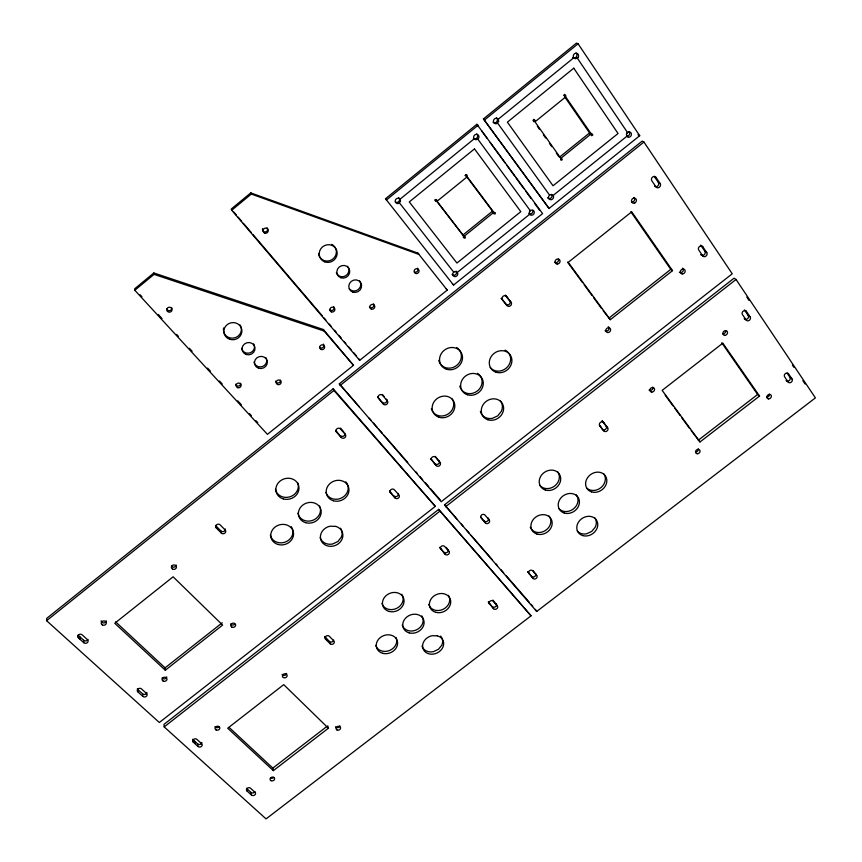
<?xml version="1.0" encoding="UTF-8"?>
<svg xmlns="http://www.w3.org/2000/svg" width="862" height="862" viewBox="0 0 862 862"><rect width="100%" height="100%" fill="white"/><g stroke="black" fill="none" stroke-linecap="round" stroke-linejoin="round"><path stroke-width="1.29" d="M83.689 642.653L78.442 637.891A2.543 2.155 -5.5 0 1 78.614 634.831A2.543 2.155 -5.5 0 1 82.202 634.885L87.439 639.658A2.543 2.144 -5.8 0 1 87.267 642.696A2.543 2.144 -5.8 0 1 83.689 642.653L83.7 640.294L78.464 635.531A2.532 2.155 -5.4 0 1 78.086 635.078M80.015 639.324L80.037 636.964M78.442 637.891L78.464 635.531M46.602 620.694L46.72 618.366L333.174 388.773L435.299 506.371L159.33 722.507L46.602 620.694L333.928 390.464L333.174 388.773M466.17 174.469L465.792 176.279L467.032 176.387L467.226 175.115L465.986 174.997M492.579 211.804L492.665 212.666M533.341 120.497L533.772 121.693L534.946 121.143L534.526 119.958L533.212 120.637M533.503 120.249L533.427 119.333L534.871 120.238M589.511 134.063L590.125 133.104M435.838 199.488L434.674 200.016L435.795 201.169L437.023 200.167L435.612 199.639L435.795 201.169M564.179 95.423L564.244 94.324M464.262 236.49L463.95 238.009L465.168 238.117L465.361 236.878L464.144 236.781M494.152 212.397L493.948 213.851L495.154 213.948L495.359 212.709L494.142 212.602M590.858 134.612L590.761 133.06M153.835 272.974L134.655 288.813L134.817 290.268L267.425 434.351L353.485 365.316L323.379 329.51L153.835 272.974L154.05 274.375L134.817 290.268M250.777 192.894L231.242 209.024L231.716 210.242L359.68 360.338L447.227 290.106L417.93 253.126L250.777 192.894L251.305 194.058L418.975 254.43L417.93 253.126M231.716 210.242L251.305 194.058M453.541 285.053L385.519 198.756L476.869 124.29L542.618 213.593L453.541 285.053L452.399 283.673M483.453 118.924L576.462 43.1L578.068 43.768L639.701 135.711L549.04 208.442L483.453 118.924L549.04 208.442M478.13 125.216L386.478 199.919L385.519 198.756M484.746 119.829L578.068 43.768M399.946 199.262L474.24 138.771M498.161 119.301L573.812 57.722M462.786 235.132L492.525 211.158L493.807 212.332L463.971 236.382L436.722 201.202M559.298 157.337L589.565 132.931L591.17 133.869L560.806 158.339L534.99 121.822L565.72 96.9L591.17 133.869M399.451 202.882L453.724 272.155A2.64 2.446 -42.9 0 0 454.199 276.476L455.502 276.573A2.64 2.446 -42.9 0 0 457.291 272.424L529.721 214.25M497.568 123.04L549.59 195.135A2.705 2.446 -53.1 0 0 549.945 199.596L551.238 199.715A2.705 2.446 -53.1 0 0 553.124 195.458L626.846 136.261M339.305 383.859L642.179 141.099L643.936 142.047L732.237 273.804L441.204 501.738L339.305 383.859L359.486 407.047M340.081 385.529L643.936 142.047M165.288 670.227L114.754 623.269L173.122 576.807L222.622 625.069L165.288 670.227L165.062 667.834L222.224 622.795M608.723 318.261L670.776 269.364L672.543 270.657L610.296 319.694L603.174 310.708M438.639 509.41L163.974 724.392L164.189 726.903L266.056 818.9L531.035 615.824L438.639 509.41L531.035 615.824M444.523 504.809L734.101 278.167L736.04 279.471L815.398 397.888L536.692 611.481L444.523 504.809L456.882 519.021M164.189 726.903L439.663 511.36M445.568 506.748L736.04 279.471M327.754 725.772L328.411 728.218L273.351 770.639L272.845 768.096L326.698 726.591M698.252 440.245L757.623 394.494L759.551 396.078L699.998 441.958L691.173 430.591M465.814 175.309L464.941 175.471M549.59 195.135L550.829 194.564L553.124 195.458M463.982 236.867L463.109 237.018M453.724 272.155L454.953 271.584L457.291 272.424M154.05 274.375L324.112 331.04L353.485 365.316M637.945 134.784L639.701 135.711M656.014 177.41L654.236 176.365L658.374 182.485L660.152 183.541A2.705 2.36 -54.4 0 1 659.408 187.194A2.705 2.36 -54.4 0 1 655.971 186.871L651.823 180.751A2.705 2.37 -54.8 0 1 652.566 177.076A2.705 2.37 -54.8 0 1 656.014 177.41L660.152 183.541M700.569 245.142A2.618 2.252 -50.7 0 1 700.968 245.573L702.832 246.801L706.754 252.609A2.618 2.241 -50.3 0 1 705.978 256.089A2.618 2.241 -50.3 0 1 702.67 255.82L700.806 254.57M700.968 245.573L704.879 251.359L706.754 252.609M750.145 316.914L746.427 311.408L744.477 310.018L748.194 315.514L750.145 316.914A2.543 2.133 -47.4 0 1 749.358 320.255A2.543 2.133 -47.4 0 1 746.158 320.017L744.208 318.606A2.532 2.133 -47.4 0 0 747.408 318.843A2.532 2.133 -47.4 0 0 748.194 315.514M787.2 373.278L790.012 377.459L792.038 379A2.467 2.036 -45.1 0 1 791.23 382.189A2.467 2.036 -45.1 0 1 788.137 382.006L786.122 380.454M137.349 688.964A2.457 2.058 -9.2 0 0 137.704 689.395L142.661 693.899L142.823 696.367A2.457 2.047 -9.5 0 0 146.281 696.377A2.457 2.047 -9.5 0 0 146.508 693.468L141.53 688.932A2.467 2.058 -9.2 0 0 138.071 688.91A2.467 2.058 -9.2 0 0 137.845 691.841L142.823 696.367M192.668 739.273A2.381 1.961 -12.2 0 0 193.013 739.682L197.732 743.971L198.044 746.503A2.392 1.961 -12.5 0 0 201.374 746.503A2.392 1.961 -12.5 0 0 201.654 743.701L196.924 739.391A2.392 1.961 -12.2 0 0 193.573 739.402A2.392 1.961 -12.2 0 0 193.303 742.204L198.044 746.503M251.488 795.044L251.036 792.437L246.543 788.353L246.985 790.96L251.488 795.044A2.317 1.864 -14.9 0 0 254.71 795.012A2.317 1.864 -14.9 0 0 255.023 792.318L250.53 788.224A2.327 1.875 -14.7 0 0 247.286 788.256A2.327 1.875 -14.7 0 0 246.985 790.96M273.351 770.639L227.697 728.218L283.727 684.643L328.411 728.218M115.648 621.858L165.062 667.834M229.238 727.528L272.845 768.096M215.565 525.432A2.532 2.241 -12.1 0 0 215.92 525.917L220.898 530.981L221.308 533.05A2.532 2.241 -12.5 0 0 224.853 533.158A2.532 2.241 -12.5 0 0 225.165 529.979L220.176 524.893A2.532 2.252 -12.1 0 0 216.61 524.775A2.532 2.252 -12.1 0 0 216.308 527.975L221.308 533.05M324.618 636.458A2.392 2.036 -18.7 0 0 324.942 636.889L329.424 641.457L330.114 643.742A2.392 2.026 -19 0 0 333.422 643.785A2.392 2.026 -19 0 0 333.809 640.865L329.316 636.275A2.392 2.036 -18.8 0 0 325.998 636.221A2.392 2.036 -18.8 0 0 325.61 639.162L330.114 643.742M506.996 305.525L501.264 298.36L506.996 305.525A2.597 2.36 -42.7 0 0 510.466 305.773A2.597 2.36 -42.7 0 0 511.058 302.282L505.326 295.116L509.69 300.924M506.662 296.84L507.955 298.252M140.129 294.761L141.95 296.743M158.371 314.576L162.013 318.541M176.602 334.402L178.423 336.385M189.371 348.28L192.107 351.254M207.613 368.106L210.339 371.08M219.465 380.993L222.202 383.967M237.696 400.819L241.349 404.784M249.549 413.695L251.381 415.678M255.939 420.634L257.76 422.617M511.058 302.282L509.765 300.87A2.597 2.349 -42.8 0 1 509.173 304.351A2.597 2.349 -42.8 0 1 505.703 304.103M336.525 432.131L341.287 437.497A2.543 2.306 -23.2 0 0 344.8 437.659A2.543 2.306 -23.2 0 0 345.231 434.351L340.468 428.974A2.543 2.317 -22.9 0 0 336.945 428.802A2.543 2.317 -22.9 0 0 336.525 432.131L335.771 430.343L341.287 437.497M390.497 492.827L395.022 497.913A2.467 2.187 -25.4 0 0 398.416 498.042A2.467 2.187 -25.4 0 0 398.88 494.874L394.365 489.778A2.478 2.198 -25.2 0 0 390.96 489.648A2.478 2.198 -25.2 0 0 390.497 492.827L389.613 490.909L395.022 497.913M445.126 554.244L439.825 547.381L445.126 554.244A2.414 2.08 -26.7 0 0 448.412 554.341A2.414 2.08 -26.7 0 0 448.908 551.303L446.16 547.338M493.57 608.712L488.366 601.988L493.57 608.712A2.349 1.972 -27.6 0 0 496.749 608.777A2.349 1.972 -27.6 0 0 497.277 605.867L492.881 600.06M607.645 427.8L602.15 420.915L607.645 427.8A2.467 2.123 -38.6 0 1 606.988 430.989A2.467 2.123 -38.6 0 1 603.756 430.828L599.456 425.494L600.954 427.207M603.346 422.466L604.844 424.169M448.908 551.303L444.62 546.476A2.414 2.09 -26.6 0 0 441.333 546.368A2.414 2.09 -26.6 0 0 440.838 549.417M497.277 605.867L493.204 601.277A2.36 1.983 -27.5 0 0 490.015 601.202A2.36 1.983 -27.5 0 0 489.497 604.133M340.501 428.091L343.669 431.668M333.928 390.464L435.299 506.371M369.13 418.135L370.886 420.15M373.515 423.177L377.028 427.207M378.774 429.233L382.286 433.263M384.043 435.278L407.726 462.506M415.613 471.579L417.37 473.594M419.999 476.621L422.628 479.649M425.268 482.666L428.77 486.707M430.526 488.722L440.17 499.809M461.299 524.096L463.056 526.122M466.59 530.184L469.24 533.233M471.008 535.259L492.191 559.621M495.725 563.673L497.493 565.709M501.016 569.76L503.667 572.81M506.317 575.859L529.268 602.247M531.035 604.273L532.802 606.298M377.739 396.865L383.31 404.019A2.554 2.327 -28.1 0 0 386.822 404.213A2.554 2.327 -28.1 0 0 387.286 400.862L386.381 399.16A2.543 2.317 -28.1 0 1 385.907 402.511A2.543 2.317 -28.1 0 1 382.416 402.317M436.129 465.555L430.677 458.552L436.129 465.555A2.478 2.198 -29.1 0 0 439.512 465.706A2.478 2.198 -29.1 0 0 440.019 462.495L435.299 456.354M480.867 517.038L485.381 522.932A2.424 2.09 -29.7 0 0 488.646 523.04A2.424 2.09 -29.7 0 0 489.185 519.969L488.032 518.008A2.414 2.09 -29.7 0 1 487.493 521.079A2.414 2.09 -29.7 0 1 484.239 520.96M532.985 578.38L527.738 571.657L532.985 578.38A2.36 1.983 -30.1 0 0 536.142 578.467A2.36 1.983 -30.1 0 0 536.714 575.514L533.05 570.655M383.31 404.019L378.623 398.567A2.554 2.338 -27.9 0 1 379.086 395.195A2.554 2.338 -27.9 0 1 382.609 395.389L387.286 400.862M485.381 522.932L481.158 518.008A2.424 2.101 -29.7 0 1 481.696 514.926A2.424 2.101 -29.7 0 1 484.972 515.045L489.185 519.969M382.491 394.613L384.043 396.434M440.019 462.495L435.59 457.313A2.489 2.209 -29 0 0 432.196 457.162A2.489 2.209 -29 0 0 431.69 460.383M536.714 575.514L532.705 570.838A2.36 1.993 -30.1 0 0 529.537 570.752A2.36 1.993 -30.1 0 0 528.977 573.715M233.85 212.084L236.447 215.144M238.192 217.181L241.662 221.254M243.396 223.29L251.208 232.449M252.943 234.486L322.388 315.966M324.123 318.003L325.858 320.039M329.327 324.112L331.062 326.148M334.542 330.221L336.277 332.258M338.885 335.318L341.481 338.367M344.089 341.427L345.824 343.464M348.431 346.524L351.028 349.573M353.635 352.633L356.243 355.683M446.117 288.716L447.227 290.106M603.756 430.828L599.758 425.645A2.467 2.133 -38.7 0 1 600.405 422.445A2.467 2.133 -38.7 0 1 603.648 422.606M463.971 236.382L437.023 201.288L467.204 176.807L493.807 212.332M466.795 176.807L492.525 211.158M477.796 139.127L530.324 210.716M610.296 319.694L568.22 262.35L631.727 211.804L672.543 270.657M699.998 441.958L662.145 390.367L722.841 343.162L759.551 396.078M567.53 262.134L582.583 282.639M584.167 284.805L592.086 295.591M593.67 297.756L601.59 308.542M665.195 395.195L673.06 405.927M674.634 408.071L680.15 415.57M681.723 417.714L689.6 428.446M476.869 124.29L478.432 126.445M481.578 130.744L487.062 138.265M490.198 142.564L505.11 162.983M506.673 165.138L514.517 175.88M516.09 178.025L523.934 188.778M525.508 190.922L530.992 198.454M534.914 203.82L539.623 210.274M537.338 126.272L539.612 129.483M543.394 134.838L545.668 138.049M549.45 143.404L551.723 146.626M556.27 153.048L558.544 156.259M630.79 211.75L670.776 269.364M721.742 342.796L757.623 394.494M564.922 97.158L589.565 132.931M702.67 255.82L698.748 250.023A2.629 2.252 -50.6 0 1 699.513 246.521A2.629 2.252 -50.6 0 1 702.832 246.801M746.158 320.017L742.43 314.522A2.554 2.144 -47.6 0 1 743.216 311.171A2.554 2.144 -47.6 0 1 746.427 311.408M788.137 382.006L784.603 376.78A2.478 2.036 -45.2 0 1 785.401 373.58A2.478 2.036 -45.2 0 1 788.504 373.774L792.038 379M577.335 58.12L627.547 132.608M746.804 297.11L749.046 300.45M792.404 365.1L793.891 367.331M802.867 380.702L805.108 384.043M535.453 609.348L536.692 611.481M358.84 358.743L359.68 360.338M323.379 329.51L324.112 331.04M326.289 638.268L326.967 640.541M324.942 636.889L325.61 639.162M217.418 527.436L217.806 529.494M215.92 525.917L216.308 527.975M194.424 740.964L194.726 743.497M193.013 739.682L193.303 742.204M137.704 689.395L137.845 691.841M265.959 357.676A6.465 6.056 -16 0 1 262.501 366.501A6.465 6.056 -16 0 1 254.01 362.051M253.665 343.884A6.508 6.12 -14.4 0 1 250.206 352.795A6.508 6.12 -14.4 0 1 241.64 348.28M240.024 324.888A9.019 8.534 -11.9 0 1 235.671 337.527A9.019 8.534 -11.9 0 1 223.56 331.299M223.43 330.2A9.019 8.534 -11.9 0 1 223.646 327.937M280.527 380.185A2.5 2.327 -17.9 0 1 278.469 382.943A2.5 2.327 -17.9 0 1 275.614 381.123M323.379 344.11A2.511 2.349 -24.5 0 1 322.981 347.461A2.511 2.349 -24.5 0 1 319.49 347.246M240.617 383.267A2.521 2.338 -13.1 0 1 238.569 386.047A2.521 2.338 -13.1 0 1 235.671 384.215M171.732 307.723A2.618 2.478 -1 0 1 169.652 310.632A2.618 2.478 -1 0 1 166.592 308.671M359.411 280.656A6.508 6.163 -33.4 0 1 358.29 289.492A6.508 6.163 -33.4 0 1 349.304 288.845M347.558 266.283A6.551 6.239 -33.5 0 1 345.511 275.862A6.551 6.239 -33.5 0 1 336.331 272.64M331.795 244.366A9.073 8.706 -33.6 0 1 334.251 257.684A9.073 8.706 -33.6 0 1 320.405 257.975M319.748 257.07A9.073 8.706 -33.6 0 1 318.563 253.859M373.386 303.79A2.521 2.37 -33.2 0 1 372.944 307.195A2.521 2.37 -33.2 0 1 369.464 306.947M417.531 268.19A2.543 2.381 -40.9 0 1 414.579 272.09M333.572 306.527A2.532 2.392 -28.2 0 1 333.163 309.943A2.532 2.392 -28.2 0 1 329.65 309.706M267.08 227.762A2.618 2.554 -21.8 0 1 265.485 231.943A2.618 2.554 -21.8 0 1 262.619 228.559M557.498 471.589A11.206 9.665 -34.2 0 1 554.74 485.952A11.206 9.665 -34.2 0 1 539.817 485.338M603.594 473.615A11.141 9.504 -35.9 0 1 601.223 487.396A11.141 9.504 -35.9 0 1 586.817 488.14M548.986 515.896A11.044 9.439 -32.1 0 1 545.118 530.701A11.044 9.439 -32.1 0 1 530.27 527.285M594.564 517.545A10.98 9.277 -33.9 0 1 595.265 527.135L591.709 531.423L586.602 533.804A10.98 9.277 -33.9 0 1 577.195 530.938M576.225 494.81A11.087 9.471 -34 0 1 573.424 508.925A11.087 9.471 -34 0 1 558.695 508.375M401.757 594.252A11.012 9.417 -22.7 0 1 396.477 608.443A11.012 9.417 -22.7 0 1 381.952 603.454M421.798 615.888A10.904 9.234 -23.4 0 1 416.497 629.853A10.904 9.234 -23.4 0 1 402.198 624.993M448.391 595.297A10.926 9.277 -25.1 0 1 442.982 609.369A10.926 9.277 -25.1 0 1 428.748 604.424M395.96 637.427A10.883 9.18 -21.8 0 1 389.473 650.519A10.883 9.18 -21.8 0 1 375.778 645.466M440.644 636.091A10.786 9.051 -24 0 1 441.818 645.175L438.446 649.312L433.392 651.661A10.786 9.051 -24 0 1 421.971 646.037M606.126 426.087A2.457 2.112 -38.7 0 1 605.48 429.276A2.457 2.112 -38.7 0 1 602.247 429.104M333.605 640.057A2.381 2.026 -19 0 1 329.424 641.457M201.88 742.57A2.381 1.95 -12.5 0 1 197.732 743.971M790.012 377.459A2.467 2.026 -45.1 0 1 786.489 380.832M254.947 791.553A2.317 1.864 -14.9 0 1 251.036 792.437M535.453 573.456A2.349 1.983 -30.1 0 1 534.893 576.398A2.349 1.983 -30.1 0 1 531.735 576.312M496.124 603.734A2.338 1.972 -27.6 0 1 495.607 606.632A2.338 1.972 -27.6 0 1 492.439 606.568M448.165 549.73A2.403 2.069 -26.7 0 1 444.102 552.197M725.556 330.502A2.521 2.133 -46.4 0 1 722.776 333.874M652.793 387.146A2.478 2.123 -42 0 1 649.011 390.098M698.209 448.8A2.414 2.015 -40.3 0 1 695.548 451.99M769.324 394.042A2.457 2.026 -44.1 0 1 766.598 397.285M286.572 673.448A2.381 2.004 -16.3 0 1 282.079 674.429M339.876 725.782A2.317 1.907 -18.7 0 1 335.523 726.752M273.685 777.362A2.317 1.875 -15.7 0 1 270.496 778.084M219.013 726.72A2.381 1.972 -13.2 0 1 214.94 726.72M532.727 210.371A2.683 2.446 -51.5 0 1 528.708 213.593M476.708 133.912A2.78 2.575 -59.5 0 1 477.085 137.715A2.78 2.575 -59.5 0 1 473.389 138.351M398.524 197.581A2.715 2.575 -49.5 0 1 398.998 201.277A2.715 2.575 -49.5 0 1 395.292 201.934M456.127 271.077A2.629 2.435 -43 0 1 454.36 275.215L453.056 275.118A2.629 2.435 -43 0 1 452.033 274.375M628.861 131.498A2.758 2.435 -58.1 0 1 626.663 136.336M576.031 53.035A2.866 2.564 -64.9 0 1 576.301 56.957A2.866 2.564 -64.9 0 1 572.605 57.582M496.426 117.857A2.791 2.575 -61 0 1 496.792 121.682A2.791 2.575 -61 0 1 493.086 122.318M551.658 194.338A2.694 2.446 -53.1 0 1 549.773 198.583L548.491 198.465A2.694 2.446 -53.1 0 1 547.489 197.7M459.187 349.735A11.799 10.753 -35.6 0 1 454.64 366.759A11.799 10.753 -35.6 0 1 438.736 360.391M456.634 347.505A11.799 10.753 -35.6 0 1 458.444 348.927M505.1 350.123A11.734 10.549 -38.2 0 1 507.696 366.684A11.734 10.549 -38.2 0 1 490.176 367.449M452.184 398.912A11.626 10.484 -32.1 0 1 448.66 413.652A11.626 10.484 -32.1 0 1 433.338 412.467M432.702 411.605A11.626 10.484 -32.1 0 1 431.377 408.545M500.337 400.744A11.551 10.29 -34.9 0 1 501.393 411.239L497.74 415.861L492.353 418.361A11.551 10.29 -34.9 0 1 482.203 415.042M481.438 413.965A11.551 10.29 -34.9 0 1 480.382 411.422M479.983 375.52A11.68 10.516 -35.2 0 1 477.451 390.906A11.68 10.516 -35.2 0 1 461.687 390.012M461.051 389.139A11.68 10.516 -35.2 0 1 459.758 386.047M477.483 373.332A11.68 10.516 -35.2 0 1 479.261 374.722M297.605 482.537A11.626 10.43 -17.4 0 1 289.804 496.868A11.626 10.43 -17.4 0 1 275.452 489.196M319.576 505.983A11.497 10.215 -18.9 0 1 312.303 520.497A11.497 10.215 -18.9 0 1 297.907 513.105M345.802 481.793A11.508 10.279 -21.3 0 1 341.977 497.773A11.508 10.279 -21.3 0 1 325.911 492.439M291.291 526.66A11.486 10.15 -16.7 0 1 285.548 541.961A11.486 10.15 -16.7 0 1 270.356 534.946M340.565 528.212A11.368 10.01 -20.1 0 1 341.33 537.112L337.861 541.562L332.549 544.019A11.368 10.01 -20.1 0 1 320.136 537.683M658.374 182.485A2.694 2.36 -54.5 0 1 655.766 186.709M655.152 186.569A2.694 2.36 -54.5 0 1 654.624 186.257M225.294 528.945A2.521 2.23 -12.5 0 1 220.898 530.981M87.978 639.388A2.532 2.144 -5.8 0 1 83.7 640.294M502.546 299.76A2.608 2.37 -43 0 1 503.139 296.259A2.608 2.37 -43 0 1 506.619 296.517M704.879 251.359A2.608 2.241 -50.4 0 1 701.205 255.001M146.939 692.477A2.446 2.047 -9.5 0 1 142.661 693.899M438.984 460.664A2.478 2.198 -29.1 0 1 438.478 463.864A2.478 2.198 -29.1 0 1 435.105 463.713M398.276 493.43A2.467 2.187 -25.4 0 1 394.117 495.973M344.789 433.058A2.532 2.306 -23.2 0 1 340.522 435.687M633.893 197.441A2.683 2.36 -53.4 0 1 631.727 202.107M558.468 259.128A2.629 2.36 -47.8 0 1 554.514 262.274M608.249 326.687A2.554 2.241 -44.2 0 1 608.464 330.006A2.554 2.241 -44.2 0 1 605.07 330.663M682.607 268.157A2.597 2.241 -49.2 0 1 682.747 271.562A2.597 2.241 -49.2 0 1 679.353 272.198M176.193 565.073A2.532 2.209 -9.5 0 1 171.409 566.065M234.766 624.066A2.446 2.101 -13.5 0 1 230.574 623.991M166.743 676.885A2.446 2.058 -10.3 0 1 162.11 677.888M106.241 620.812A2.532 2.155 -6.4 0 1 103.58 622.935A2.532 2.155 -6.4 0 1 101.188 620.726M564.265 95.413L564.685 96.619L565.86 96.07L565.45 94.863L564.265 95.413M560.666 159.136L561.076 160.3L562.239 159.761L561.83 158.608L560.666 159.136M591.203 134.526L591.601 135.7L592.765 135.172L592.366 133.998L591.203 134.526M400.528 201.148L398.901 203.324A2.726 2.586 -49.4 0 1 395.669 202.441A2.726 2.586 -49.4 0 1 396.132 199.025A2.726 2.586 -49.4 0 1 399.526 198.723L400.528 201.148M498.689 121.262L497.008 123.492A2.801 2.586 -60.8 0 1 493.807 122.544A2.801 2.586 -60.8 0 1 494.368 119.031A2.801 2.586 -60.8 0 1 497.762 118.751L498.689 121.262M529.785 211.147L529.225 212.418L530.098 214.767A2.694 2.446 -51.4 0 0 534.246 212.849A2.694 2.446 -51.4 0 0 530.873 210.285L529.785 211.147M626.997 133.05L626.405 134.353L627.202 136.789A2.769 2.446 -58 0 0 631.383 134.86A2.769 2.446 -58 0 0 628.096 132.166L626.997 133.05M478.356 138.674L475.889 139.816L473.841 138.232A2.78 2.586 -59.3 0 1 474.951 134.838A2.78 2.586 -59.3 0 1 478.302 135.172A2.78 2.586 -59.3 0 1 478.356 138.674M577.906 57.668L575.417 58.81L573.424 57.151A2.866 2.575 -64.8 0 1 574.631 53.67A2.866 2.575 -64.8 0 1 577.949 54.047A2.866 2.575 -64.8 0 1 577.906 57.668M474.488 148.9L409.288 201.913L456.925 263.039L520.81 211.675L474.488 148.9M573.769 68.173L507.384 122.156L553.038 185.772L618.054 133.502L573.769 68.173M437.357 635.811L431.937 635.725A10.818 9.073 -24 0 0 423.695 650.077A10.818 9.073 -24 0 0 440.794 650.336A10.818 9.073 -24 0 0 437.357 635.811M335.835 526.402L330.038 526.208A11.4 10.032 -20.1 0 0 321.72 541.692A11.4 10.032 -20.1 0 0 340.016 542.306A11.4 10.032 -20.1 0 0 335.835 526.402M258.611 368.246A6.487 6.066 -16 0 0 267.263 361.275A6.487 6.066 -16 0 0 256.811 357.892A6.487 6.066 -16 0 0 258.611 368.246M246.263 354.497A6.519 6.131 -14.4 0 0 254.947 347.472A6.519 6.131 -14.4 0 0 244.409 344.035A6.519 6.131 -14.4 0 0 246.263 354.497M229.745 339.283A9.04 8.555 -12 0 0 241.78 329.543A9.04 8.555 -12 0 0 227.115 324.705A9.04 8.555 -12 0 0 229.745 339.283M167.444 311.333A2.629 2.489 -1.1 0 0 171.904 310.514A2.629 2.489 -1.1 0 0 168.93 307.26A2.629 2.489 -1.1 0 0 167.444 311.333M237.74 387.674A2.532 2.349 -13.1 0 0 241.091 384.958A2.532 2.349 -13.1 0 0 237.007 383.665A2.532 2.349 -13.1 0 0 237.74 387.674M321.246 349.509A2.511 2.349 -24.5 0 0 324.629 346.793A2.511 2.349 -24.5 0 0 320.621 345.468A2.511 2.349 -24.5 0 0 321.246 349.509M277.779 384.56A2.511 2.327 -18 0 0 281.131 381.855A2.511 2.327 -18 0 0 277.09 380.573A2.511 2.327 -18 0 0 277.779 384.56M352.763 292.078A6.53 6.185 -33.3 0 0 361.566 284.988A6.53 6.185 -33.3 0 0 351.254 281.378A6.53 6.185 -33.3 0 0 352.763 292.078M340.856 277.758A6.573 6.26 -33.4 0 0 349.692 270.603A6.573 6.26 -33.4 0 0 339.305 266.94A6.573 6.26 -33.4 0 0 340.856 277.758M324.845 261.876A9.094 8.728 -33.6 0 0 337.085 251.963A9.094 8.728 -33.6 0 0 322.636 246.801A9.094 8.728 -33.6 0 0 324.845 261.876M264.709 233.096A2.618 2.564 -21.8 0 0 268.211 230.229A2.618 2.564 -21.8 0 0 263.977 228.721A2.618 2.564 -21.8 0 0 264.709 233.096M331.45 311.882A2.543 2.403 -28.2 0 0 334.865 309.124A2.543 2.403 -28.2 0 0 330.825 307.745A2.543 2.403 -28.2 0 0 331.45 311.882M416.885 273.545A2.554 2.381 -40.8 0 0 418.576 269.537A2.554 2.381 -40.8 0 0 414.31 270.312A2.554 2.381 -40.8 0 0 416.885 273.545M371.371 309.113A2.532 2.37 -33.2 0 0 374.776 306.366A2.532 2.37 -33.2 0 0 370.8 304.986A2.532 2.37 -33.2 0 0 371.371 309.113M591.504 491.879A11.174 9.514 -35.9 0 0 606.837 480.091A11.174 9.514 -35.9 0 0 590.341 474.757A11.174 9.514 -35.9 0 0 591.504 491.879M545.323 490.015A11.238 9.687 -34.2 0 0 560.709 478.119A11.238 9.687 -34.2 0 0 543.879 472.742A11.238 9.687 -34.2 0 0 545.323 490.015M564.168 513.019A11.12 9.493 -34 0 0 579.426 501.285A11.12 9.493 -34 0 0 562.854 496.07A11.12 9.493 -34 0 0 564.168 513.019M536.972 534.063A11.077 9.46 -32.1 0 0 552.154 522.383A11.077 9.46 -32.1 0 0 535.507 517.265A11.077 9.46 -32.1 0 0 536.972 534.063M582.637 535.571A11.012 9.299 -33.9 0 0 597.754 523.977A11.012 9.299 -33.9 0 0 581.43 518.913A11.012 9.299 -33.9 0 0 582.637 535.571M409.213 632.88A10.937 9.256 -23.4 0 0 424.039 621.459A10.937 9.256 -23.4 0 0 407.036 616.826A10.937 9.256 -23.4 0 0 409.213 632.88M382.771 653.321A10.915 9.202 -21.8 0 0 397.533 641.964A10.915 9.202 -21.8 0 0 380.454 637.427A10.915 9.202 -21.8 0 0 382.771 653.321M389.042 611.417A11.044 9.439 -22.7 0 0 403.998 599.866A11.044 9.439 -22.7 0 0 386.736 595.082A11.044 9.439 -22.7 0 0 389.042 611.417M435.784 612.332A10.958 9.299 -25.1 0 0 450.686 600.857A10.958 9.299 -25.1 0 0 433.748 596.127A10.958 9.299 -25.1 0 0 435.784 612.332M724.651 335.329A2.532 2.144 -46.3 0 0 727.431 331.945A2.532 2.144 -46.3 0 0 723.498 331.665A2.532 2.144 -46.3 0 0 724.651 335.329M768.548 398.89A2.457 2.026 -44.1 0 0 771.285 395.636A2.457 2.026 -44.1 0 0 767.492 395.41A2.457 2.026 -44.1 0 0 768.548 398.89M697.283 453.735A2.424 2.026 -40.3 0 0 699.955 450.535A2.424 2.026 -40.3 0 0 696.13 450.341A2.424 2.026 -40.3 0 0 697.283 453.735M651.726 392.081A2.489 2.133 -42 0 0 654.452 388.751A2.489 2.133 -42 0 0 650.487 388.514A2.489 2.133 -42 0 0 651.726 392.081M283.404 677.543A2.392 2.004 -16.4 0 0 287.143 675.808A2.392 2.004 -16.4 0 0 283.835 674.009A2.392 2.004 -16.4 0 0 283.404 677.543M216.082 729.942A2.392 1.972 -13.2 0 0 219.799 728.218A2.392 1.972 -13.2 0 0 216.437 726.483A2.392 1.972 -13.2 0 0 216.082 729.942M271.002 780.66A2.317 1.875 -15.7 0 0 274.622 778.979A2.317 1.875 -15.7 0 0 271.401 777.341A2.317 1.875 -15.7 0 0 271.002 780.66M336.934 729.92A2.327 1.907 -18.7 0 0 340.576 728.228A2.327 1.907 -18.7 0 0 337.408 726.526A2.327 1.907 -18.7 0 0 336.934 729.92M495.865 372.158A11.766 10.57 -38.1 0 0 511.877 359.562A11.766 10.57 -38.1 0 0 494.066 353.398A11.766 10.57 -38.1 0 0 495.865 372.158M446.376 369.184A11.842 10.775 -35.5 0 0 462.463 356.469A11.842 10.775 -35.5 0 0 444.264 350.241A11.842 10.775 -35.5 0 0 446.376 369.184M467.312 394.742A11.712 10.538 -35.2 0 0 483.248 382.211A11.712 10.538 -35.2 0 0 465.351 376.166A11.712 10.538 -35.2 0 0 467.312 394.742M438.909 417.219A11.659 10.506 -32.1 0 0 454.77 404.741A11.659 10.506 -32.1 0 0 436.786 398.815A11.659 10.506 -32.1 0 0 438.909 417.219M487.795 419.762A11.583 10.312 -34.9 0 0 503.591 407.392A11.583 10.312 -34.9 0 0 485.974 401.53A11.583 10.312 -34.9 0 0 487.795 419.762M305.611 522.674A11.529 10.236 -18.9 0 0 321.084 510.509A11.529 10.236 -18.9 0 0 302.724 505.121A11.529 10.236 -18.9 0 0 305.611 522.674M278.049 544.482A11.518 10.172 -16.7 0 0 293.436 532.371A11.518 10.172 -16.7 0 0 275 527.102A11.518 10.172 -16.7 0 0 278.049 544.482M283.242 498.882A11.659 10.452 -17.5 0 0 298.855 486.545A11.659 10.452 -17.5 0 0 280.182 480.996A11.659 10.452 -17.5 0 0 283.242 498.882M333.314 500.757A11.551 10.301 -21.3 0 0 348.873 488.517A11.551 10.301 -21.3 0 0 330.588 483.032A11.551 10.301 -21.3 0 0 333.314 500.757M634.712 203.001A2.683 2.37 -53.3 0 0 635.596 198.551A2.683 2.37 -53.3 0 0 631.501 200.437A2.683 2.37 -53.3 0 0 634.712 203.001M682.241 273.922A2.608 2.241 -49.1 0 0 685.074 270.409A2.608 2.241 -49.1 0 0 681.012 270.086A2.608 2.241 -49.1 0 0 682.241 273.922M607.742 332.538A2.554 2.241 -44.2 0 0 610.501 329.09A2.554 2.241 -44.2 0 0 606.417 328.799A2.554 2.241 -44.2 0 0 607.742 332.538M557.121 264.009A2.629 2.37 -47.7 0 0 559.923 260.421A2.629 2.37 -47.7 0 0 555.678 260.076A2.629 2.37 -47.7 0 0 557.121 264.009M172.508 569.06A2.532 2.209 -9.5 0 0 176.451 567.239A2.532 2.209 -9.5 0 0 172.842 565.213A2.532 2.209 -9.5 0 0 172.508 569.06M102.373 624.939A2.543 2.166 -6.4 0 0 106.295 623.129A2.543 2.166 -6.4 0 0 102.621 621.179A2.543 2.166 -6.4 0 0 102.373 624.939M163.155 681.066A2.457 2.058 -10.3 0 0 166.969 679.299A2.457 2.058 -10.3 0 0 163.457 677.478A2.457 2.058 -10.3 0 0 163.155 681.066M231.792 627.062A2.457 2.101 -13.6 0 0 235.628 625.284A2.457 2.101 -13.6 0 0 232.18 623.377A2.457 2.101 -13.6 0 0 231.792 627.062"/></g></svg>
